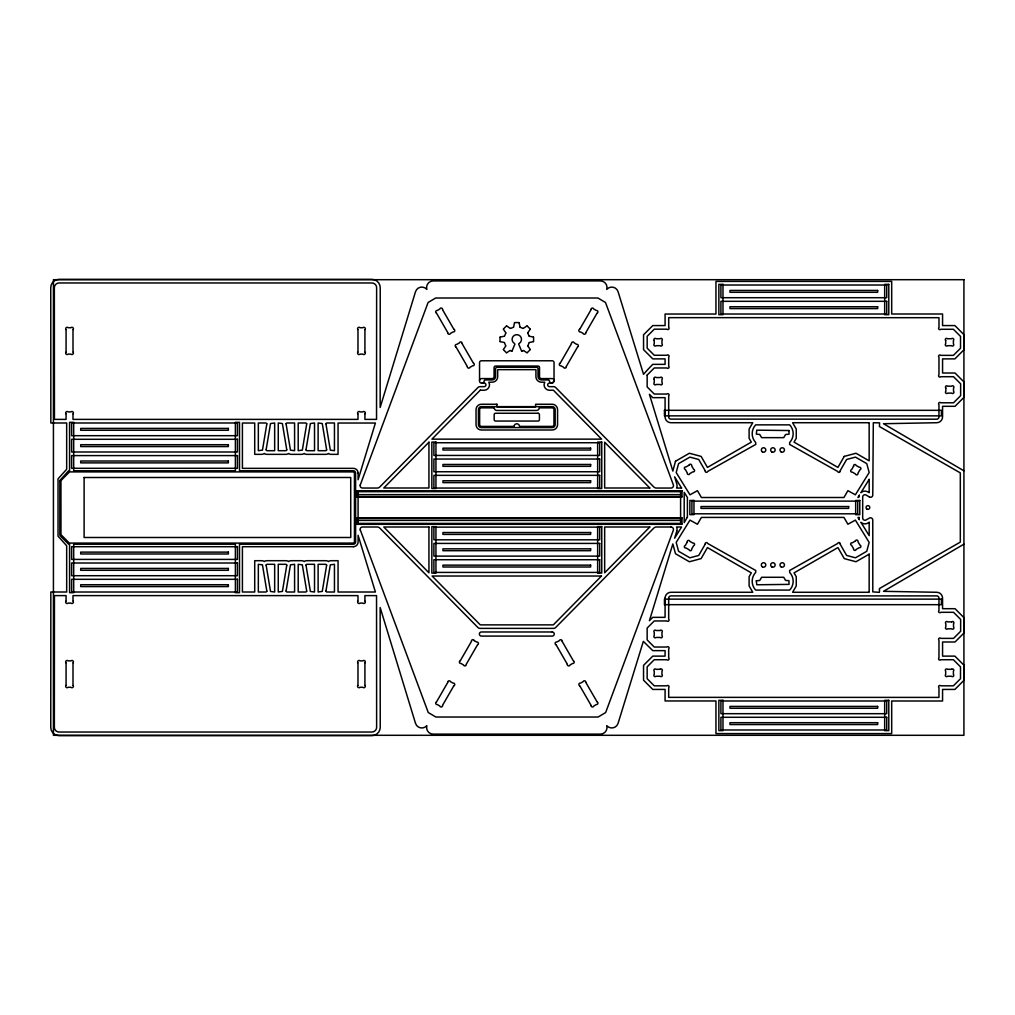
<?xml version="1.0" encoding="UTF-8"?>
<svg xmlns="http://www.w3.org/2000/svg" width="1015" height="1015" viewBox="0 0 1015 1015"><rect width="100%" height="100%" fill="white"/><g stroke="black" fill="none" stroke-linecap="round" stroke-linejoin="round"><path stroke-width="1.5" d="M66.064 601.045L66.064 595.615L54.442 595.615L54.353 727.336A4.745 4.745 0 0 0 59.098 732.031L371.883 732.031A4.745 4.745 0 0 0 376.628 727.336L376.54 595.615L364.918 595.615L364.918 601.045M66.076 352.078L66.076 329.748M73.004 685.252L73.004 662.922M72.991 601.045L72.991 595.615L357.991 595.615L357.991 601.045M357.991 413.955L357.991 419.385L72.991 419.385L72.991 413.955M357.978 352.078L357.978 329.748M364.918 685.252L364.918 662.922M364.918 413.955L364.918 419.385L376.54 419.385L376.628 287.664A4.745 4.745 0 0 0 371.883 282.969L59.098 282.969A4.745 4.745 0 0 0 54.353 287.664L54.442 419.385L66.064 419.385L66.064 413.955M533.586 341.484L533.598 337.234M360.198 484.967A2.423 2.423 0 0 0 362.634 488.037L377.161 488.05A3.743 3.743 0 0 0 379.826 486.934L477.913 387.552A2.982 2.982 0 0 1 480.044 386.664L484.13 386.664A1.802 1.802 0 0 0 485.919 384.863A1.802 1.802 0 0 0 484.13 383.061L481.415 383.061A1.865 1.865 0 0 1 479.549 381.196L479.549 362.647A1.865 1.865 0 0 1 481.415 360.782L552.185 360.782A1.865 1.865 0 0 1 554.05 362.647L554.012 381.539L552.693 382.985L549.47 383.061A1.802 1.802 0 0 0 547.681 384.863A1.802 1.802 0 0 0 549.47 386.664L553.556 386.664A2.982 2.982 0 0 1 555.674 387.552L653.774 486.934A3.743 3.743 0 0 0 656.439 488.05L670.966 488.05A2.423 2.423 0 0 0 673.402 484.967L605.498 302.483L597.937 298.004L435.663 298.004L428.102 302.483L360.262 484.98M554.05 381.196L552.185 383.061M513.666 327.02L514.453 322.757M527.889 345.798L529.145 342.664M511.979 351.19L514.948 344.009M504.557 336.041L505.825 333.098M705.209 544.142L698.739 555.433L689.883 557.819L678.591 551.297L676.193 542.391L689.984 520.111L697.445 524.26L701.403 517.422L843.947 517.409L847.906 524.248L855.379 520.111L869.157 542.378L866.772 551.285L855.467 557.806L846.611 555.433L840.141 544.142M840.141 470.782L846.611 459.491L855.48 457.118L866.772 463.627L869.17 472.533L855.379 494.812L847.906 490.664L843.947 497.502L701.416 497.515L697.457 490.676L689.984 494.812L676.193 472.533L678.591 463.627L689.883 457.118L698.739 459.491L705.209 470.782M687.18 517.422L684.199 522.598L684.199 492.326L687.409 497.515L687.409 517.422M560.293 363.015L571.458 343.679M579.831 329.126L590.996 309.791M566.294 366.478L577.459 347.143M585.833 332.59L596.998 313.254M436.59 701.784L447.755 682.448M460.303 660.714L471.468 641.366M442.591 705.247L453.756 685.912M466.304 664.178L477.469 644.842M527.8 332.768L530.198 329.266M503.402 349.452L505.686 346.115M503.427 328.987L506.422 325.98M527.178 352.738L530.173 349.731M523.321 328.403L526.886 325.955M506.713 352.763L509.987 350.518M963.92 544.18L883.507 591.326L936.731 592.278A5.849 5.849 0 0 1 942.567 598.127L942.567 608.696L955.026 608.696L964.25 617.919L964.25 632.764L955.026 641.988L942.567 641.988L942.567 656.121L954.887 656.121L964.11 665.358L964.11 680.19L954.887 689.426L942.567 689.426L942.567 701.01L891.69 700.997L891.69 733.591L715.956 733.591L715.956 700.972L665.079 700.959L665.079 689.426L652.772 689.426L643.548 680.19L643.548 665.358L652.772 656.121L665.079 656.121L665.079 650.64L652.772 650.64L643.345 641.353L618.084 723.302A6.598 6.598 0 0 1 606.742 725.636A6.598 6.598 0 0 1 600.423 734.124L433.177 734.124A6.598 6.598 0 0 1 426.693 726.347A10.252 10.252 0 0 1 426.833 725.687A6.61 6.61 0 0 1 415.503 723.314L380.156 607.528L380.232 727.374A8.348 8.348 0 0 1 371.883 735.634L59.098 735.634A8.348 8.348 0 0 1 50.75 727.362L50.839 591.999L66.673 592.011L66.673 545.753L58.033 536.148L58.033 478.852L66.673 469.247L66.673 422.989L50.839 423.001L50.75 287.638A8.348 8.348 0 0 1 59.098 279.366L371.883 279.366A8.348 8.348 0 0 1 380.232 287.626L380.156 407.472L415.503 291.736A6.598 6.598 0 0 1 426.846 289.415A6.598 6.598 0 0 1 433.164 280.914L600.436 280.914A6.598 6.598 0 0 1 606.754 289.415A6.598 6.598 0 0 1 618.097 291.736L643.548 374.332A182.763 182.763 0 0 1 652.759 364.36L665.079 364.36L665.079 358.879L652.772 358.879L643.548 349.642L643.548 334.81L652.772 325.574L665.079 325.574L665.079 314.041L715.956 314.028L715.956 281.409L891.69 281.409L891.69 314.003L942.567 313.99L942.567 325.574L954.887 325.574L964.11 334.81L964.11 349.642L954.887 358.879L942.567 358.879L942.567 373.012L955.026 373.012L964.25 382.236L964.25 397.081L955.026 406.305L942.567 406.305L942.567 416.873A5.849 5.849 0 0 1 936.731 422.722L883.481 423.724L963.92 470.808M521.862 351.279L523.309 350.505M510.596 328.429L513.45 327.261M500.192 337.018L504.315 336.257M529.386 342.448L533.408 341.7M514.681 322.567L518.919 322.567M356.684 491.273L682.004 491.273M357.432 494.635L681.243 494.635M356.684 496.576L682.004 496.576M356.684 518.462L682.004 518.462M357.432 520.403L681.243 520.403M356.684 523.765L682.004 523.765M671.118 527.001L656.439 527.001A3.743 3.743 0 0 0 653.774 528.117L555.674 627.498A2.982 2.982 0 0 1 553.556 628.386L480.044 628.386A2.982 2.982 0 0 1 477.913 627.498L379.826 528.117A3.743 3.743 0 0 0 377.161 527.001L362.634 527.001A2.347 2.347 0 0 0 360.236 530.096M529.284 336.257L533.408 337.018M500.192 341.7L504.214 342.448M520.149 327.261L523.004 328.429M879.574 589.918L879.383 592.354L872.798 591.872L872.773 520.023A2.246 2.246 0 0 0 869.424 518.069L866.023 519.985A2.246 2.246 0 0 1 862.687 518.031L862.687 496.969A2.246 2.246 0 0 1 866.061 495.028L869.462 497.02M510.291 350.505L511.738 351.279M474.246 640.63L476.72 642.051A1.434 1.434 0 0 1 477.735 644.69M506.713 325.955L510.279 328.403M523.613 350.518L526.886 352.763M879.358 589.791L879.447 588.548L960.317 542.099L960.317 472.901L879.447 426.554L879.586 422.849L873.306 422.748L872.773 495.054A2.246 2.246 0 0 1 869.525 497.058M527.178 325.98L530.173 328.987M503.427 349.731L506.422 352.738M527.914 346.115L530.198 349.452M503.402 329.266L505.8 332.768M442.603 309.791L453.768 329.126M462.142 343.679L473.307 363.015M436.602 313.254L447.767 332.59M456.141 347.143L467.306 366.478M562.132 641.366L573.297 660.714M585.845 682.448L597.01 701.784M556.131 644.83L567.296 664.178M579.844 685.912L591.009 705.247M527.775 333.098L529.043 336.041M518.652 344.009L521.621 351.19M504.455 342.664L505.711 345.798M360.338 530.058L428.267 712.555L435.879 717.034L598.089 717.034L605.651 712.555L673.414 530.058A2.525 2.525 0 0 0 670.966 526.963M519.147 322.757L519.934 327.02M681.243 491.273L681.243 496.576M681.243 518.462L681.243 523.765M500.002 337.234L500.002 341.484M364.918 329.748L364.918 352.078M357.978 662.922L357.978 685.252M357.432 491.273L357.432 496.576M357.432 518.462L357.432 523.765M73.004 329.748L73.004 352.078M66.076 662.922L66.076 685.252M840.192 543.812A1.281 1.281 0 0 0 837.667 543.482L789.632 570.481L789.683 572.435A12.878 12.878 0 0 1 789.683 590.07L755.68 590.083A12.878 12.878 0 0 1 755.68 572.435L755.769 570.506L707.683 543.482A1.281 1.281 0 0 0 705.171 543.812M840.192 471.112A1.281 1.281 0 0 1 837.667 471.442L789.632 444.443L789.683 442.489A12.878 12.878 0 0 0 789.683 424.854L755.68 424.854A12.878 12.878 0 0 0 755.68 442.489L755.769 444.418L707.683 471.442A1.281 1.281 0 0 1 705.171 471.112M514.275 343.336A4.694 4.694 0 0 1 513.247 336.308A4.694 4.694 0 0 1 520.352 336.308A4.694 4.694 0 0 1 519.325 343.336M479.549 380.447A1.865 1.865 0 0 1 481.415 378.582L492.212 378.582A1.865 1.865 0 0 0 494.077 376.717L494.077 367.531A1.497 1.497 0 0 1 495.574 366.047L538.026 366.047A1.497 1.497 0 0 1 539.523 367.531L539.523 376.717A1.865 1.865 0 0 0 541.388 378.582L552.185 378.582A1.865 1.865 0 0 1 554.05 380.447M591.009 705.565A1.434 1.434 0 0 0 593.813 706.009L596.262 704.562A1.434 1.434 0 0 0 597.277 701.936M579.578 685.759A1.434 1.434 0 0 1 580.593 683.108L583.067 681.699A1.434 1.434 0 0 1 585.845 682.131M567.296 664.482A1.434 1.434 0 0 0 570.1 664.927L572.549 663.493A1.434 1.434 0 0 0 573.564 660.866M555.865 644.69A1.434 1.434 0 0 1 556.88 642.026L559.354 640.63A1.434 1.434 0 0 1 562.132 641.061M466.304 664.482A1.434 1.434 0 0 1 463.5 664.927L461.051 663.493A1.434 1.434 0 0 1 460.036 660.866M471.468 641.061A1.434 1.434 0 0 1 474.271 640.617M442.591 705.565A1.434 1.434 0 0 1 439.787 706.009L437.338 704.562A1.434 1.434 0 0 1 436.323 701.936M454.022 685.759A1.434 1.434 0 0 0 453.007 683.108L450.533 681.699A1.434 1.434 0 0 0 447.755 682.131M590.996 309.486A1.434 1.434 0 0 1 593.8 309.042L596.262 310.476A1.434 1.434 0 0 1 597.277 313.102M579.565 329.279A1.434 1.434 0 0 0 580.58 331.943L583.054 333.339A1.434 1.434 0 0 0 585.833 332.907M571.458 343.362A1.434 1.434 0 0 1 574.262 342.918L576.71 344.364A1.434 1.434 0 0 1 577.725 346.99M560.026 363.167A1.434 1.434 0 0 0 561.041 365.819L563.515 367.227A1.434 1.434 0 0 0 566.294 366.796M462.142 343.362A1.434 1.434 0 0 0 459.338 342.918L456.877 344.364A1.434 1.434 0 0 0 455.862 346.99M473.574 363.167A1.434 1.434 0 0 1 472.559 365.819L470.085 367.227A1.434 1.434 0 0 1 467.306 366.796M442.603 309.486A1.434 1.434 0 0 0 439.787 309.042L437.338 310.476A1.434 1.434 0 0 0 436.323 313.102M454.035 329.279A1.434 1.434 0 0 1 453.02 331.943L450.546 333.339A1.434 1.434 0 0 1 447.755 332.907M482.163 383.061A1.814 1.814 0 0 0 483.191 382.744L483.724 382.186A2.005 2.005 0 0 0 484.028 381.12L484.954 379.94L492.212 379.915A3.362 3.362 0 0 0 495.574 376.552L495.586 368.166L496.69 367.252L537.113 367.278L538.001 368.166L538.026 376.552A3.362 3.362 0 0 0 541.388 379.915L548.646 379.94L549.572 381.12A2.005 2.005 0 0 0 549.876 382.186L550.409 382.744A1.814 1.814 0 0 0 551.437 383.061M65.874 352.319A1.472 1.472 0 0 0 66.406 354.324A1.383 1.383 0 0 0 68.106 354.121L70.974 354.121A1.383 1.383 0 0 0 72.674 354.324A1.472 1.472 0 0 0 73.207 352.319M73.207 329.507A1.472 1.472 0 0 0 72.674 327.502A1.383 1.383 0 0 0 70.961 327.718L68.106 327.718A1.383 1.383 0 0 0 66.406 327.502A1.472 1.472 0 0 0 65.874 329.507M365.121 352.319A1.472 1.472 0 0 1 364.575 354.324A1.383 1.383 0 0 1 362.875 354.121L360.021 354.121A1.383 1.383 0 0 1 358.308 354.324A1.472 1.472 0 0 1 357.775 352.319M357.775 329.507A1.472 1.472 0 0 1 358.308 327.502A1.383 1.383 0 0 1 360.021 327.718L362.875 327.718A1.383 1.383 0 0 1 364.575 327.502A1.472 1.472 0 0 1 365.121 329.507M65.861 413.714A1.472 1.472 0 0 1 66.394 411.709A1.383 1.383 0 0 1 68.106 411.912L70.961 411.912A1.383 1.383 0 0 1 72.661 411.709A1.472 1.472 0 0 1 73.194 413.714M357.788 413.714A1.472 1.472 0 0 1 358.32 411.709A1.383 1.383 0 0 1 360.021 411.912L362.888 411.912A1.383 1.383 0 0 1 364.588 411.709A1.472 1.472 0 0 1 365.121 413.714M365.121 662.681A1.472 1.472 0 0 0 364.575 660.676A1.383 1.383 0 0 0 362.875 660.879L360.021 660.879A1.383 1.383 0 0 0 358.308 660.676A1.472 1.472 0 0 0 357.775 662.681M357.775 685.493A1.472 1.472 0 0 0 358.308 687.498A1.383 1.383 0 0 0 360.021 687.282L362.875 687.282A1.383 1.383 0 0 0 364.575 687.498A1.472 1.472 0 0 0 365.121 685.493M65.874 662.681A1.472 1.472 0 0 1 66.406 660.676A1.383 1.383 0 0 1 68.106 660.879L70.974 660.879A1.383 1.383 0 0 1 72.674 660.676A1.472 1.472 0 0 1 73.207 662.681M73.207 685.493A1.472 1.472 0 0 1 72.674 687.498A1.383 1.383 0 0 1 70.961 687.282L68.106 687.282A1.383 1.383 0 0 1 66.406 687.498A1.472 1.472 0 0 1 65.874 685.493M65.861 601.286A1.472 1.472 0 0 0 66.394 603.291A1.383 1.383 0 0 0 68.106 603.088L70.961 603.088A1.383 1.383 0 0 0 72.661 603.291A1.472 1.472 0 0 0 73.194 601.286M357.788 601.286A1.472 1.472 0 0 0 358.32 603.291A1.383 1.383 0 0 0 360.021 603.088L362.888 603.088A1.383 1.383 0 0 0 364.588 603.291A1.472 1.472 0 0 0 365.121 601.286M59.834 480.526L59.834 534.474A2.246 2.246 0 0 0 60.481 536.06L67.992 543.571A2.246 2.246 0 0 0 69.578 544.218L69.578 592.671L73.689 592.671L73.689 544.218L235.391 544.218L235.391 592.671L239.502 592.671L239.502 544.218L353.372 544.218A2.246 2.246 0 0 0 355.618 541.972L355.593 473.003A2.271 2.271 0 0 0 353.334 470.757L239.502 470.77L239.502 422.329L235.391 422.329L235.391 470.77L73.689 470.782L73.689 422.329L69.578 422.329L69.578 470.782A2.246 2.246 0 0 0 67.992 471.429L59.834 480.526M60.951 480.526L60.963 534.651L69.312 543.076L353.372 543.088L354.463 542.226L354.451 473.003L353.588 471.912L69.566 471.899L60.951 480.526M84.105 477.507L84.105 537.493L350.759 537.493L350.721 477.481L84.105 477.507M358.105 473.079L358.092 479.727L375.41 423.027L338.058 423.027L338.058 454.352L331.093 454.352A4.415 4.415 0 0 1 328.467 453.477A4.415 4.415 0 0 1 325.84 454.352L306.809 454.352A4.415 4.415 0 0 1 304.183 453.477A4.415 4.415 0 0 1 301.557 454.352L291.216 454.352A4.415 4.415 0 0 1 288.603 453.477A4.415 4.415 0 0 1 285.976 454.352L266.945 454.352A4.415 4.415 0 0 1 264.319 453.477A4.415 4.415 0 0 1 261.692 454.352L254.714 454.352L254.714 423.027L242.407 423.027L242.407 468.346L353.372 468.346A4.72 4.72 0 0 1 358.105 473.079M647.151 375.081L647.151 386.931L654.256 394.048L666.868 394.048A1.281 1.281 0 0 1 668.682 394.048A1.281 1.281 0 0 1 668.682 395.863L668.669 416.873A2.246 2.246 0 0 0 670.915 419.119L936.718 419.208A2.246 2.246 0 0 0 938.951 416.962L938.964 404.604A1.281 1.281 0 0 1 938.964 402.79A1.281 1.281 0 0 1 940.765 402.79L953.529 402.79L960.634 395.685L960.647 383.822L953.529 376.705L940.778 376.705A1.281 1.281 0 0 1 938.964 376.705A1.281 1.281 0 0 1 938.964 374.89L938.977 357.166A1.281 1.281 0 0 1 938.977 355.364A1.281 1.281 0 0 1 940.791 355.364L953.402 355.364L960.52 348.259L960.52 336.396L953.402 329.279L940.791 329.279A1.281 1.281 0 0 1 938.989 329.279A1.281 1.281 0 0 1 938.989 327.464L938.989 317.695L668.707 317.644L668.707 327.376A1.281 1.281 0 0 1 668.707 329.19A1.281 1.281 0 0 1 666.893 329.177L654.282 329.177L647.164 336.295L647.164 348.145L654.269 355.263L666.88 355.275A1.281 1.281 0 0 1 668.695 355.275A1.281 1.281 0 0 1 668.695 357.077L668.695 366.161A1.281 1.281 0 0 1 668.682 367.963A1.281 1.281 0 0 1 666.88 367.963L654.269 367.963L647.151 375.081M654.256 379.369L654.256 382.68A1.281 1.281 0 0 0 654.256 384.482A1.281 1.281 0 0 0 656.071 384.482L660.156 384.482A1.281 1.281 0 0 0 661.958 384.482A1.281 1.281 0 0 0 661.958 382.68L661.958 379.369A1.281 1.281 0 0 0 661.958 377.555A1.281 1.281 0 0 0 660.156 377.555L656.071 377.555A1.281 1.281 0 0 0 654.256 377.555A1.281 1.281 0 0 0 654.256 379.369M654.256 340.558L654.256 343.869A1.281 1.281 0 0 0 654.256 345.684A1.281 1.281 0 0 0 656.071 345.684L660.156 345.684A1.281 1.281 0 0 0 661.958 345.684A1.281 1.281 0 0 0 661.958 343.869L661.958 340.558A1.281 1.281 0 0 0 661.958 338.744A1.281 1.281 0 0 0 660.156 338.744L656.071 338.744A1.281 1.281 0 0 0 654.256 338.744A1.281 1.281 0 0 0 654.256 340.558M664.444 410.326L664.444 415.858L941.425 415.858L941.425 410.326L664.444 410.326M665.079 598.127L665.079 617.348L652.772 617.348L649.41 620.698L672.856 543.926L675.495 553.746L689.375 561.752L701.124 558.605L707.442 547.58L751.316 572.879L749.108 576.71L749.108 585.959L752.749 592.278L670.928 592.278A5.849 5.849 0 0 0 665.079 598.127M668.682 598.127L668.682 619.137A1.281 1.281 0 0 1 668.682 620.952A1.281 1.281 0 0 1 666.868 620.952L654.256 620.952L647.151 628.057L647.151 639.919L654.256 647.037L666.868 647.037A1.281 1.281 0 0 1 668.682 647.037A1.281 1.281 0 0 1 668.682 648.839L668.682 657.923A1.281 1.281 0 0 1 668.682 659.725A1.281 1.281 0 0 1 666.868 659.725L654.256 659.725L647.151 666.842L647.151 678.705L654.256 685.823L666.868 685.823A1.281 1.281 0 0 1 668.682 685.823A1.281 1.281 0 0 1 668.682 687.624L668.682 697.356L938.964 697.406L938.964 687.624A1.281 1.281 0 0 1 938.964 685.823A1.281 1.281 0 0 1 940.778 685.823L953.39 685.823L960.507 678.705L960.507 666.842L953.39 659.725L940.778 659.725A1.281 1.281 0 0 1 938.964 659.725A1.281 1.281 0 0 1 938.964 657.923L938.964 640.199A1.281 1.281 0 0 1 938.964 638.384A1.281 1.281 0 0 1 940.778 638.384L953.529 638.384L960.647 631.279L960.647 619.416L953.529 612.299L940.778 612.299A1.281 1.281 0 0 1 938.964 612.299A1.281 1.281 0 0 1 938.964 610.484L938.964 598.127A2.246 2.246 0 0 0 936.731 595.894L670.928 595.894A2.246 2.246 0 0 0 668.682 598.127M756.315 580.821L756.784 584.767L789.048 584.386L788.947 580.656L785.597 580.453L783.745 577.281L761.618 577.281L759.766 580.453L756.327 580.783M789.048 430.538L788.985 434.23L785.597 434.471L783.745 437.643L761.618 437.643L759.766 434.471L756.327 434.141L756.784 430.157L789.048 430.538M869.17 554.152L869.157 591.542A4.352 4.352 0 0 0 869.233 592.278L792.614 592.278L796.255 585.959L796.255 576.71L794.047 572.879L837.921 547.58L844.239 558.605L855.988 561.752L869.17 554.152M869.17 522.319L869.17 535.615L860.91 522.281A5.849 5.849 0 0 0 867.876 523.08L869.17 522.319M945.688 340.558L945.688 343.869A1.281 1.281 0 0 0 945.688 345.684A1.281 1.281 0 0 0 947.502 345.684L951.575 345.684A1.281 1.281 0 0 0 953.39 345.684A1.281 1.281 0 0 0 953.39 343.869L953.39 340.558A1.281 1.281 0 0 0 953.39 338.744A1.281 1.281 0 0 0 951.575 338.744L947.502 338.744A1.281 1.281 0 0 0 945.688 338.744A1.281 1.281 0 0 0 945.688 340.558M945.828 387.996L945.828 391.308A1.281 1.281 0 0 0 945.828 393.122A1.281 1.281 0 0 0 947.642 393.122L951.715 393.122A1.281 1.281 0 0 0 953.529 393.122A1.281 1.281 0 0 0 953.529 391.308L953.529 387.996A1.281 1.281 0 0 0 953.529 386.195A1.281 1.281 0 0 0 951.715 386.195L947.642 386.195A1.281 1.281 0 0 0 945.828 386.195A1.281 1.281 0 0 0 945.828 387.996M266.133 565.076L270.523 591.466L274.659 592.011L274.659 564.302L266.894 564.302L266.133 565.025M266.844 591.199L266.12 592.011L258.33 592.011L258.33 564.302L262.454 564.847L266.844 591.238M286.065 423.762L290.455 450.153L294.591 450.698L294.591 422.989L286.788 422.989L286.065 423.712M286.788 449.886L286.014 450.698L278.262 450.698L278.262 422.989L282.386 423.534L286.776 449.924M305.997 565.076L310.387 591.466L314.523 592.011L314.523 564.302L306.72 564.302L305.997 565.025M306.72 591.199L305.984 592.011L298.194 592.011L298.194 564.302L302.33 564.847L306.72 591.238M325.929 423.762L330.319 450.153L334.455 450.698L334.455 422.989L326.703 422.989L325.929 423.712M326.652 449.886L325.929 450.698L318.126 450.698L318.126 422.989L322.262 423.534L326.652 449.924M266.844 423.801L262.479 450.089L258.33 450.698L258.33 422.989L266.12 422.989L266.844 423.801M266.133 449.835L266.856 450.698L274.659 450.698L274.659 422.989L270.523 423.534L266.133 449.747M286.065 591.149L286.788 592.011L294.591 592.011L294.591 564.302L290.455 564.847L286.078 591.06M286.788 565.114L282.411 591.402L278.262 592.011L278.262 564.302L286.052 564.302L286.788 565.114M306.72 423.801L302.343 450.089L298.194 450.698L298.194 422.989L305.984 422.989L306.72 423.801M305.997 449.835L306.72 450.698L314.523 450.698L314.523 422.989L310.387 423.534L305.997 449.797M326.652 565.114L322.275 591.402L318.126 592.011L318.126 564.302L325.929 564.302L326.652 565.114M325.929 591.149L326.652 592.011L334.455 592.011L334.455 564.302L330.319 564.847L325.942 591.06M675.495 461.254L672.856 471.074L649.41 394.302L652.772 397.652L665.079 397.652L665.079 416.873A5.849 5.849 0 0 0 670.928 422.722L752.749 422.722L749.108 429.041L749.108 438.29L751.316 442.121L707.442 467.42L701.124 456.395L689.375 453.248L675.495 461.254M676.789 531.111L674.62 538.204L681.56 527.001L676.561 527.001A5.976 5.976 0 0 1 676.789 531.111M687.295 541.972L685.29 545.499A1.281 1.281 0 0 0 684.389 547.072A1.281 1.281 0 0 0 685.962 547.96L689.16 549.787A1.281 1.281 0 0 0 690.733 550.688A1.281 1.281 0 0 0 691.634 549.115L693.638 545.601A1.281 1.281 0 0 0 694.539 544.027A1.281 1.281 0 0 0 692.966 543.126L689.769 541.299A1.281 1.281 0 0 0 688.195 540.411A1.281 1.281 0 0 0 687.295 541.972M844.239 456.395L837.921 467.42L794.047 442.121L796.255 438.29L796.255 429.041L792.614 422.722L869.233 422.722A4.352 4.352 0 0 0 869.157 423.458L869.17 460.848L855.988 453.248L844.239 456.395M853.628 466.126L851.61 469.628A1.281 1.281 0 0 0 850.697 471.201A1.281 1.281 0 0 0 852.27 472.102L855.455 473.942A1.281 1.281 0 0 0 857.028 474.842A1.281 1.281 0 0 0 857.929 473.269L859.959 469.767A1.281 1.281 0 0 0 860.86 468.194A1.281 1.281 0 0 0 859.286 467.293L856.102 465.454A1.281 1.281 0 0 0 854.529 464.553A1.281 1.281 0 0 0 853.628 466.126M859.337 495.269L857.954 497.515L859.083 496.969A5.849 5.849 0 0 1 859.337 495.269M869.17 479.385L860.91 492.719A5.849 5.849 0 0 1 867.876 491.92L869.17 492.681L869.17 479.385M428.939 442.21L383.784 487.999L428.939 487.999L428.939 442.21M480.26 390.166L431.959 439.14L601.603 439.14L553.34 390.166L549.47 390.268A5.405 5.405 0 0 1 544.776 382.186L541.388 382.186A5.468 5.468 0 0 1 535.92 376.717L535.92 369.65L497.68 369.65L497.68 376.717A5.468 5.468 0 0 1 492.212 382.186L488.824 382.186A5.405 5.405 0 0 1 484.13 390.268L480.26 390.166M601.476 576.025L553.34 624.872L480.26 624.872L432.124 576.025L601.476 576.025M649.803 527.001L604.661 572.79L604.661 527.001L649.803 527.001M855.455 540.982L852.27 542.822A1.281 1.281 0 0 0 850.697 543.723A1.281 1.281 0 0 0 851.61 545.296L853.628 548.811A1.281 1.281 0 0 0 854.529 550.371A1.281 1.281 0 0 0 856.102 549.47L859.286 547.631A1.281 1.281 0 0 0 860.86 546.73A1.281 1.281 0 0 0 859.959 545.157L857.929 541.655A1.281 1.281 0 0 0 857.028 540.082A1.281 1.281 0 0 0 855.455 540.982M689.16 465.136L685.962 466.963A1.281 1.281 0 0 0 684.389 467.864A1.281 1.281 0 0 0 685.29 469.438L687.295 472.952A1.281 1.281 0 0 0 688.195 474.525A1.281 1.281 0 0 0 689.769 473.624L692.966 471.797A1.281 1.281 0 0 0 694.539 470.897A1.281 1.281 0 0 0 693.638 469.323L691.634 465.809A1.281 1.281 0 0 0 690.733 464.236A1.281 1.281 0 0 0 689.16 465.136M963.92 279.696L53.427 279.696L53.427 735.304L963.92 735.304L963.92 279.696M722.972 284.365L718.861 284.365L718.861 314.675L722.972 314.675L722.972 284.365M888.785 284.365L884.674 284.365L884.674 314.675L888.785 314.675L888.785 284.365M886.729 285.012L720.916 285.012L720.916 297.712L886.729 297.712L886.729 285.012M877.658 290.43L729.988 290.43L729.988 292.295L877.658 292.295L877.658 290.43M886.729 301.315L720.916 301.315L720.916 314.016L886.729 314.016L886.729 301.315M877.658 306.733L729.988 306.733L729.988 308.598L877.658 308.598L877.658 306.733M496.931 404.249L481.415 404.249A5.38 5.38 0 0 0 476.035 409.629L476.035 424.625A5.38 5.38 0 0 0 481.415 430.005L552.185 430.005A5.38 5.38 0 0 0 557.565 424.625L557.565 409.629A5.38 5.38 0 0 0 552.185 404.249L535.615 404.249L535.615 406.863L496.931 406.863L496.931 404.249M552.185 406.634L481.415 406.634A2.982 2.982 0 0 0 478.433 409.629L478.433 424.625A2.982 2.982 0 0 0 481.415 427.607L552.185 427.607A2.982 2.982 0 0 0 555.167 424.625L555.167 409.629A2.982 2.982 0 0 0 552.185 406.634M494.216 407.852L481.415 407.852A1.776 1.776 0 0 0 479.638 409.629L479.638 424.625A1.776 1.776 0 0 0 481.415 426.401L514.097 426.401A2.702 2.702 0 0 1 516.8 423.788A2.702 2.702 0 0 1 519.502 426.401L552.185 426.401A1.776 1.776 0 0 0 553.962 424.625L553.962 409.629A1.776 1.776 0 0 0 552.185 407.852L539.219 407.852A2.702 2.702 0 0 1 536.516 410.466L496.931 410.466A2.702 2.702 0 0 1 494.216 407.852M538.026 413.257L495.574 413.257A1.396 1.396 0 0 0 494.178 414.653L494.178 419.639A1.396 1.396 0 0 0 495.574 421.047L538.026 421.047A1.396 1.396 0 0 0 539.422 419.639L539.422 414.653A1.396 1.396 0 0 0 538.026 413.257M237.447 422.989L71.634 422.989L71.634 435.689L237.447 435.689L237.447 422.989M228.362 428.406L80.705 428.406L80.705 430.271L228.362 430.271L228.362 428.406M237.447 439.292L71.634 439.292L71.634 451.992L237.447 451.992L237.447 439.292M435.943 442.083L431.844 442.083L431.844 488.52L435.943 488.52L435.943 442.083M601.755 442.083L597.645 442.083L597.645 488.52L601.755 488.52L601.755 442.083M599.7 442.743L433.9 442.743L433.9 455.443L599.7 455.443L599.7 442.743M228.362 444.71L80.705 444.71L80.705 446.575L228.362 446.575L228.362 444.71M590.629 448.161L442.959 448.161L442.959 450.026L590.629 450.026L590.629 448.161M237.447 455.595L71.634 455.595L71.634 468.296L237.447 468.296L237.447 455.595M599.7 459.046L433.9 459.046L433.9 471.747L599.7 471.747L599.7 459.046M228.362 461.013L80.705 461.013L80.705 462.878L228.362 462.878L228.362 461.013M590.629 464.464L442.959 464.464L442.959 466.329L590.629 466.329L590.629 464.464M599.7 475.35L433.9 475.35L433.9 488.05L599.7 488.05L599.7 475.35M590.629 480.767L442.959 480.767L442.959 482.632L590.629 482.632L590.629 480.767M649.803 487.999L604.661 487.999L604.661 442.21L649.803 487.999M681.56 488.05L676.561 488.05A5.976 5.976 0 0 0 676.789 483.927L674.62 476.834L681.56 488.05M682.004 490.74L356.684 490.74L356.684 497.084L682.004 497.084L682.004 490.74M680.596 491.653L358.079 491.653L358.079 523.397L680.596 523.397L680.596 491.653M693.968 500.458L689.857 500.458L689.857 514.656L693.968 514.656L693.968 500.458M859.781 500.458L855.67 500.458L855.67 514.656L859.781 514.656L859.781 500.458M857.726 501.118L691.913 501.118L691.913 513.806L857.726 513.806L857.726 501.118M848.642 506.536L700.984 506.536L700.984 508.401L848.642 508.401L848.642 506.536M859.083 517.485L857.954 517.485L859.337 519.731A5.849 5.849 0 0 1 859.083 518.031L859.083 517.485M682.004 517.955L356.684 517.955L356.684 524.311L682.004 524.311L682.004 517.955M435.943 526.645L431.844 526.645L431.844 573.082L435.943 573.082L435.943 526.645M601.755 526.645L597.645 526.645L597.645 573.082L601.755 573.082L601.755 526.645M428.939 527.001L383.784 527.001L428.939 572.79L428.939 527.001M599.7 527.128L433.9 527.128L433.9 539.815L599.7 539.815L599.7 527.128M590.629 532.532L442.959 532.532L442.959 534.41L590.629 534.41L590.629 532.532M599.7 543.418L433.9 543.418L433.9 556.119L599.7 556.119L599.7 543.418M353.372 546.692L242.407 546.704L242.407 592.011L254.714 592.011L254.714 560.699L261.692 560.699A4.415 4.415 0 0 1 264.319 561.561A4.415 4.415 0 0 1 266.945 560.699L285.976 560.699A4.415 4.415 0 0 1 288.603 561.561A4.415 4.415 0 0 1 291.216 560.699L301.557 560.699A4.415 4.415 0 0 1 304.183 561.561A4.415 4.415 0 0 1 306.809 560.699L325.84 560.699A4.415 4.415 0 0 1 328.467 561.561A4.415 4.415 0 0 1 331.093 560.699L338.058 560.699L338.058 592.011L375.41 592.011L358.092 535.311L358.105 541.972A4.72 4.72 0 0 1 353.372 546.692M237.447 546.704L71.634 546.704L71.634 559.405L237.447 559.405L237.447 546.704M590.629 548.836L442.959 548.836L442.959 550.701L590.629 550.701L590.629 548.836M228.362 552.122L80.705 552.122L80.705 553.987L228.362 553.987L228.362 552.122M599.7 559.722L433.9 559.722L433.9 572.422L599.7 572.422L599.7 559.722M237.447 563.008L71.634 563.008L71.634 575.708L237.447 575.708L237.447 563.008M590.629 565.139L442.959 565.139L442.959 567.004L590.629 567.004L590.629 565.139M228.362 568.425L80.705 568.425L80.705 570.29L228.362 570.29L228.362 568.425M237.447 579.311L71.634 579.311L71.634 592.011L237.447 592.011L237.447 579.311M228.362 584.729L80.705 584.729L80.705 586.594L228.362 586.594L228.362 584.729M941.425 599.142L664.444 599.142L664.444 604.674L941.425 604.674L941.425 599.142M951.715 621.878L947.642 621.878A1.281 1.281 0 0 0 945.828 621.878A1.281 1.281 0 0 0 945.828 623.692L945.828 627.004A1.281 1.281 0 0 0 945.828 628.805A1.281 1.281 0 0 0 947.642 628.805L951.715 628.805A1.281 1.281 0 0 0 953.529 628.805A1.281 1.281 0 0 0 953.529 627.004L953.529 623.692A1.281 1.281 0 0 0 953.529 621.878A1.281 1.281 0 0 0 951.715 621.878M660.156 630.518L656.071 630.518A1.281 1.281 0 0 0 654.256 630.518A1.281 1.281 0 0 0 654.256 632.32L654.256 635.631A1.281 1.281 0 0 0 654.256 637.445A1.281 1.281 0 0 0 656.071 637.445L660.156 637.445A1.281 1.281 0 0 0 661.958 637.445A1.281 1.281 0 0 0 661.958 635.631L661.958 632.32A1.281 1.281 0 0 0 661.958 630.518A1.281 1.281 0 0 0 660.156 630.518M552.185 631.977L481.415 631.977A2.055 2.055 0 0 0 479.359 634.032A2.055 2.055 0 0 0 481.415 636.088L552.185 636.088A2.055 2.055 0 0 0 554.241 634.032A2.055 2.055 0 0 0 552.185 631.977M660.156 669.316L656.071 669.316A1.281 1.281 0 0 0 654.256 669.316A1.281 1.281 0 0 0 654.256 671.131L654.256 674.442A1.281 1.281 0 0 0 654.256 676.256A1.281 1.281 0 0 0 656.071 676.256L660.156 676.256A1.281 1.281 0 0 0 661.958 676.256A1.281 1.281 0 0 0 661.958 674.442L661.958 671.131A1.281 1.281 0 0 0 661.958 669.316A1.281 1.281 0 0 0 660.156 669.316M951.575 669.316L947.502 669.316A1.281 1.281 0 0 0 945.688 669.316A1.281 1.281 0 0 0 945.688 671.131L945.688 674.442A1.281 1.281 0 0 0 945.688 676.256A1.281 1.281 0 0 0 947.502 676.256L951.575 676.256A1.281 1.281 0 0 0 953.39 676.256A1.281 1.281 0 0 0 953.39 674.442L953.39 671.131A1.281 1.281 0 0 0 953.39 669.316A1.281 1.281 0 0 0 951.575 669.316M722.972 700.325L718.861 700.325L718.861 730.635L722.972 730.635L722.972 700.325M888.785 700.325L884.674 700.325L884.674 730.635L888.785 730.635L888.785 700.325M886.729 700.984L720.916 700.984L720.916 713.685L886.729 713.685L886.729 700.984M877.658 706.402L729.988 706.402L729.988 708.267L877.658 708.267L877.658 706.402M886.729 717.288L720.916 717.288L720.916 729.988L886.729 729.988L886.729 717.288M877.658 722.705L729.988 722.705L729.988 724.57L877.658 724.57L877.658 722.705M781.119 451.916A2.246 2.246 0 0 0 784.468 449.975A2.246 2.246 0 0 0 781.119 448.034A2.246 2.246 0 0 0 781.119 451.916M771.781 451.916A2.246 2.246 0 0 0 775.143 449.975A2.246 2.246 0 0 0 771.781 448.034A2.246 2.246 0 0 0 771.781 451.916M762.443 451.916A2.246 2.246 0 0 0 765.805 449.975A2.246 2.246 0 0 0 762.443 448.034A2.246 2.246 0 0 0 762.443 451.916M762.443 566.89A2.246 2.246 0 0 0 765.805 564.949A2.246 2.246 0 0 0 762.443 563.008A2.246 2.246 0 0 0 762.443 566.89M771.781 566.89A2.246 2.246 0 0 0 775.143 564.949A2.246 2.246 0 0 0 771.781 563.008A2.246 2.246 0 0 0 771.781 566.89M781.119 566.89A2.246 2.246 0 0 0 784.468 564.949A2.246 2.246 0 0 0 781.119 563.008A2.246 2.246 0 0 0 781.119 566.89M866.975 509.111A1.865 1.865 0 0 0 869.779 507.5A1.865 1.865 0 0 0 866.975 505.889A1.865 1.865 0 0 0 866.975 509.111"/></g></svg>
